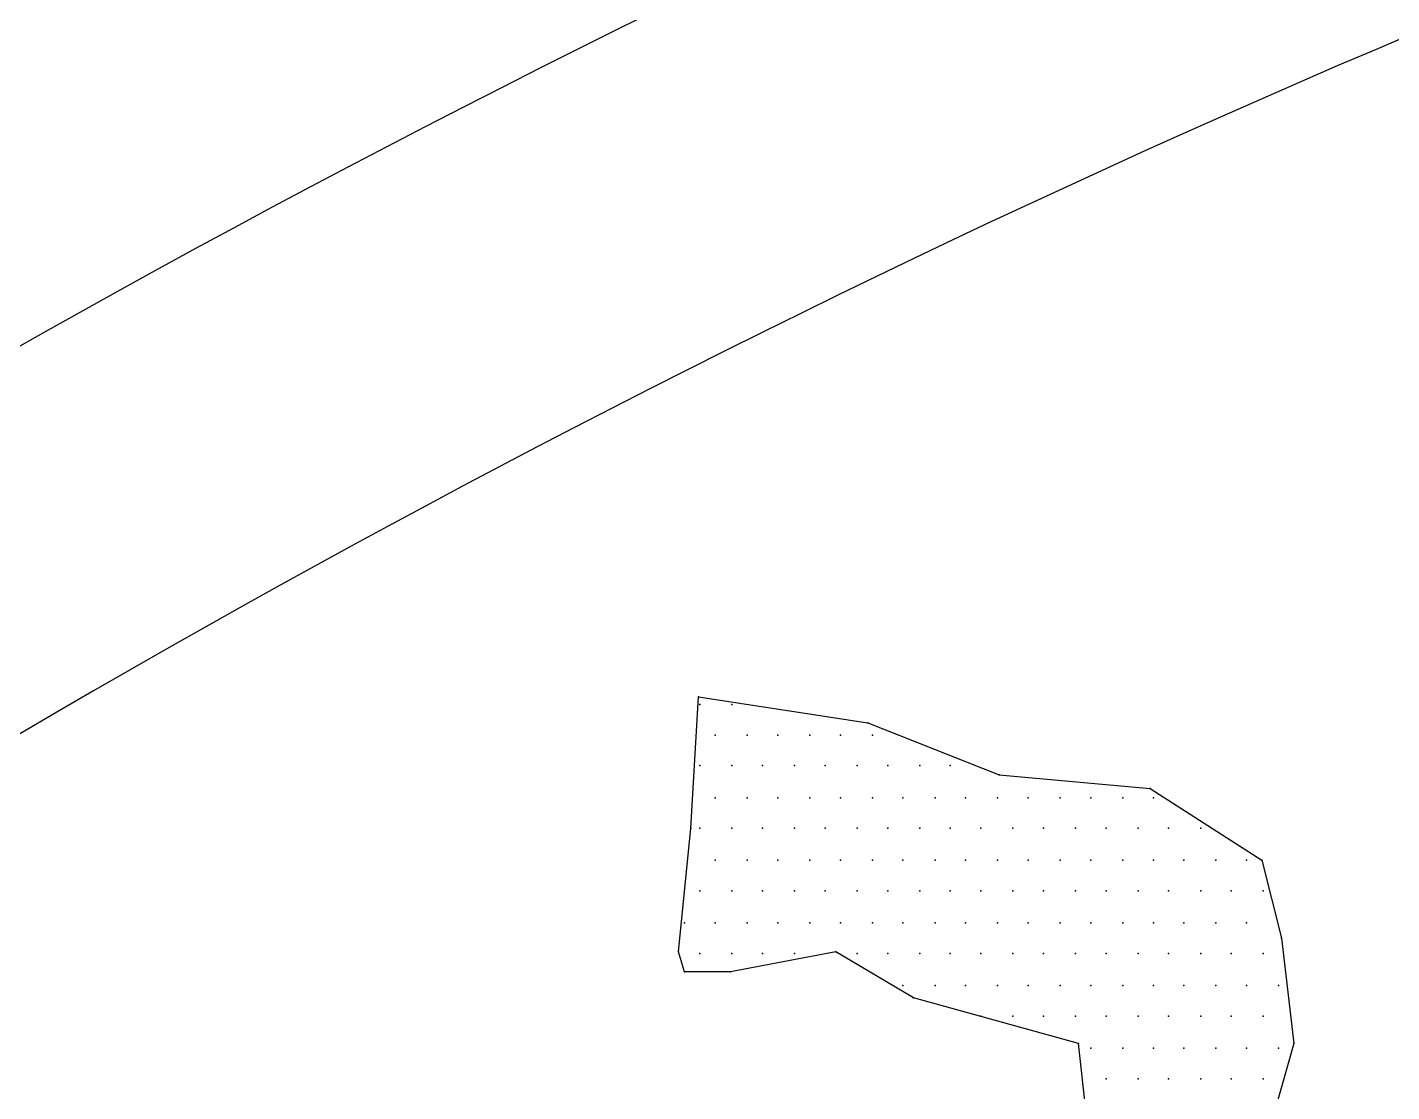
# Model space of a CAD drawing. Extents: x 204392 to 206166, y 706239 to 707835.
# Drawn here: x 204700.92 to 204710.35, y 707759.81 to 707767.17 of the extents above; entities that cross this region are included whole.
import ezdxf

# ---------------------------------------------------------------- set-up
doc = ezdxf.new("R2010")
doc.units = 0
doc.header["$LTSCALE"] = 7
doc.header["$MEASUREMENT"] = 0
doc.layers.add('FNCP001', color=2, linetype='Continuous')
doc.layers.add('KOTERET', color=1, linetype='Continuous')

# ---------------------------------------------------------------- blocks, each defined once
blk = doc.blocks.new('elips')
at = {"layer": 'KOTERET', "color": 1, "linetype": 'Continuous'}
for points in [[(183499.1831, 676929.4187, 0.06433), (183486.4417, 676932.9339, 0.055067), (183475.12, 676933.2717, 0.081051), (183461.7451, 676930.5218, 0.05642), (183453.2737, 676926.1409, 0.170965), (183446.7604, 676918.5457, 0.076819), (183445.7682, 676914.0539, 0.118306), (183447.3569, 676907.2082, 0.129737), (183452.4345, 676901.4391, 0.070189), (183462.3732, 676896.2032, 0.047922), (183469.826, 676894.3083, 0.049022), (183480.4932, 676893.543, 0.072792), (183496.0954, 676896.2454, 0.1248), (183506.3456, 676901.8508, 0.103709), (183511.9774, 676909.8156, 0.036886), (183512.3891, 676911.5627, 0.106536), (183512.1041, 676916.6878, 0.106243), (183507.037, 676924.4255, 0.106919), (183499.1831, 676929.4187)], [(183470.016, 676895.4537, 0.049045), (183480.4615, 676894.7042, 0.072972), (183495.7682, 676897.3644, 0.125195), (183505.5539, 676902.7006, 0.103069), (183510.8901, 676910.222, 0.035565), (183511.2437, 676911.7474, 0.105225), (183511.0009, 676916.3288, 0.105504), (183506.2242, 676923.6021, 0.107235), (183498.7609, 676928.3419, 0.064474), (183486.278, 676931.7833, 0.055181), (183475.1886, 676932.1158, 0.081162), (183462.1621, 676929.4398, 0.05669), (183453.886, 676925.1539, 0.171614), (183447.8425, 676918.1287, 0.076301), (183446.9293, 676914.0117, 0.117637), (183448.3967, 676907.7307, 0.130118), (183453.0995, 676902.3945, 0.070334), (183462.7691, 676897.2958, 0.047983), (183470.016, 676895.4537)]]:
    blk.add_lwpolyline(points, format="xyb", dxfattribs=at)
at = {"layer": 'KOTERET', "color": 2, "linetype": 'Continuous'}
for points in [[(183458.3038, 676926.1462), (183458.3302, 676926.6001)], [(183458.3302, 676926.6001), (183458.916, 676926.5104)], [(183458.3355, 676926.5737), (183458.3355, 676926.5737)], [(183458.4463, 676926.5737), (183458.4463, 676926.5737)], [(183458.916, 676926.5104), (183459.37, 676926.331)], [(183458.3882, 676926.4682), (183458.3882, 676926.4682)], [(183458.4991, 676926.4682), (183458.4991, 676926.4682)], [(183458.6046, 676926.4682), (183458.6046, 676926.4682)], [(183458.7155, 676926.4682), (183458.7155, 676926.4682)], [(183458.821, 676926.4682), (183458.821, 676926.4682)], [(183458.9319, 676926.4682), (183458.9319, 676926.4682)], [(183458.3355, 676926.3626), (183458.3355, 676926.3626)], [(183458.4463, 676926.3626), (183458.4463, 676926.3626)], [(183458.5519, 676926.3626), (183458.5519, 676926.3626)], [(183458.6627, 676926.3626), (183458.6627, 676926.3626)], [(183458.7683, 676926.3626), (183458.7683, 676926.3626)], [(183458.8791, 676926.3626), (183458.8791, 676926.3626)], [(183458.9847, 676926.3626), (183458.9847, 676926.3626)], [(183459.0955, 676926.3626), (183459.0955, 676926.3626)], [(183459.2011, 676926.3626), (183459.2011, 676926.3626)], [(183459.37, 676926.331), (183459.8925, 676926.2834)], [(183459.8925, 676926.2834), (183460.2778, 676926.0354)], [(183458.3882, 676926.2518), (183458.3882, 676926.2518)], [(183458.4991, 676926.2518), (183458.4991, 676926.2518)], [(183458.6046, 676926.2518), (183458.6046, 676926.2518)], [(183458.7155, 676926.2518), (183458.7155, 676926.2518)], [(183458.821, 676926.2518), (183458.821, 676926.2518)], [(183458.9319, 676926.2518), (183458.9319, 676926.2518)], [(183459.0374, 676926.2518), (183459.0374, 676926.2518)], [(183459.1483, 676926.2518), (183459.1483, 676926.2518)], [(183459.2539, 676926.2518), (183459.2539, 676926.2518)], [(183459.3647, 676926.2518), (183459.3647, 676926.2518)], [(183459.4703, 676926.2518), (183459.4703, 676926.2518)], [(183459.5811, 676926.2518), (183459.5811, 676926.2518)], [(183459.6867, 676926.2518), (183459.6867, 676926.2518)], [(183459.7975, 676926.2518), (183459.7975, 676926.2518)], [(183459.9031, 676926.2518), (183459.9031, 676926.2518)], [(183458.2616, 676925.7187), (183458.3038, 676926.1462)], [(183458.3355, 676926.1462), (183458.3355, 676926.1462)], [(183458.4463, 676926.1462), (183458.4463, 676926.1462)], [(183458.5519, 676926.1462), (183458.5519, 676926.1462)], [(183458.6627, 676926.1462), (183458.6627, 676926.1462)], [(183458.7683, 676926.1462), (183458.7683, 676926.1462)], [(183458.8791, 676926.1462), (183458.8791, 676926.1462)], [(183458.9847, 676926.1462), (183458.9847, 676926.1462)], [(183459.0955, 676926.1462), (183459.0955, 676926.1462)], [(183459.2011, 676926.1462), (183459.2011, 676926.1462)], [(183459.3066, 676926.1462), (183459.3066, 676926.1462)], [(183459.4175, 676926.1462), (183459.4175, 676926.1462)], [(183459.523, 676926.1462), (183459.523, 676926.1462)], [(183459.6339, 676926.1462), (183459.6339, 676926.1462)], [(183459.7394, 676926.1462), (183459.7394, 676926.1462)], [(183459.8503, 676926.1462), (183459.8503, 676926.1462)], [(183459.9558, 676926.1462), (183459.9558, 676926.1462)], [(183460.0667, 676926.1462), (183460.0667, 676926.1462)], [(183458.3882, 676926.0354), (183458.3882, 676926.0354)], [(183458.4991, 676926.0354), (183458.4991, 676926.0354)], [(183458.6046, 676926.0354), (183458.6046, 676926.0354)], [(183458.7155, 676926.0354), (183458.7155, 676926.0354)], [(183458.821, 676926.0354), (183458.821, 676926.0354)], [(183458.9319, 676926.0354), (183458.9319, 676926.0354)], [(183459.0374, 676926.0354), (183459.0374, 676926.0354)], [(183459.1483, 676926.0354), (183459.1483, 676926.0354)], [(183459.2539, 676926.0354), (183459.2539, 676926.0354)], [(183459.3647, 676926.0354), (183459.3647, 676926.0354)], [(183459.4703, 676926.0354), (183459.4703, 676926.0354)], [(183459.5811, 676926.0354), (183459.5811, 676926.0354)], [(183459.6867, 676926.0354), (183459.6867, 676926.0354)], [(183459.7975, 676926.0354), (183459.7975, 676926.0354)], [(183459.9031, 676926.0354), (183459.9031, 676926.0354)], [(183460.0086, 676926.0354), (183460.0086, 676926.0354)], [(183460.1195, 676926.0354), (183460.1195, 676926.0354)], [(183460.225, 676926.0354), (183460.225, 676926.0354)], [(183460.2778, 676926.0354), (183460.3464, 676925.7662)], [(183458.3355, 676925.9298), (183458.3355, 676925.9298)], [(183458.4463, 676925.9298), (183458.4463, 676925.9298)], [(183458.5519, 676925.9298), (183458.5519, 676925.9298)], [(183458.6627, 676925.9298), (183458.6627, 676925.9298)], [(183458.7683, 676925.9298), (183458.7683, 676925.9298)], [(183458.8791, 676925.9298), (183458.8791, 676925.9298)], [(183458.9847, 676925.9298), (183458.9847, 676925.9298)], [(183459.0955, 676925.9298), (183459.0955, 676925.9298)], [(183459.2011, 676925.9298), (183459.2011, 676925.9298)], [(183459.3066, 676925.9298), (183459.3066, 676925.9298)], [(183459.4175, 676925.9298), (183459.4175, 676925.9298)], [(183459.523, 676925.9298), (183459.523, 676925.9298)], [(183459.6339, 676925.9298), (183459.6339, 676925.9298)], [(183459.7394, 676925.9298), (183459.7394, 676925.9298)], [(183459.8503, 676925.9298), (183459.8503, 676925.9298)], [(183459.9558, 676925.9298), (183459.9558, 676925.9298)], [(183460.0667, 676925.9298), (183460.0667, 676925.9298)], [(183460.1723, 676925.9298), (183460.1723, 676925.9298)], [(183460.2831, 676925.9298), (183460.2831, 676925.9298)], [(183458.2827, 676925.819), (183458.2827, 676925.819)], [(183458.3882, 676925.819), (183458.3882, 676925.819)], [(183458.4991, 676925.819), (183458.4991, 676925.819)], [(183458.6046, 676925.819), (183458.6046, 676925.819)], [(183458.7155, 676925.819), (183458.7155, 676925.819)], [(183458.821, 676925.819), (183458.821, 676925.819)], [(183458.9319, 676925.819), (183458.9319, 676925.819)], [(183459.0374, 676925.819), (183459.0374, 676925.819)], [(183459.1483, 676925.819), (183459.1483, 676925.819)], [(183459.2539, 676925.819), (183459.2539, 676925.819)], [(183459.3647, 676925.819), (183459.3647, 676925.819)], [(183459.4703, 676925.819), (183459.4703, 676925.819)], [(183459.5811, 676925.819), (183459.5811, 676925.819)], [(183459.6867, 676925.819), (183459.6867, 676925.819)], [(183459.7975, 676925.819), (183459.7975, 676925.819)], [(183459.9031, 676925.819), (183459.9031, 676925.819)], [(183460.0086, 676925.819), (183460.0086, 676925.819)], [(183460.1195, 676925.819), (183460.1195, 676925.819)], [(183460.225, 676925.819), (183460.225, 676925.819)], [(183460.3464, 676925.7662), (183460.3887, 676925.402)], [(183458.2827, 676925.6501), (183458.2616, 676925.7187)], [(183458.8052, 676925.7187), (183458.441, 676925.6501)], [(183459.0744, 676925.5603), (183458.8052, 676925.7187)], [(183458.3355, 676925.7134), (183458.3355, 676925.7134)], [(183458.4463, 676925.7134), (183458.4463, 676925.7134)], [(183458.5519, 676925.7134), (183458.5519, 676925.7134)], [(183458.6627, 676925.7134), (183458.6627, 676925.7134)], [(183458.8791, 676925.7134), (183458.8791, 676925.7134)], [(183458.9847, 676925.7134), (183458.9847, 676925.7134)], [(183459.0955, 676925.7134), (183459.0955, 676925.7134)], [(183459.2011, 676925.7134), (183459.2011, 676925.7134)], [(183459.3066, 676925.7134), (183459.3066, 676925.7134)], [(183459.4175, 676925.7134), (183459.4175, 676925.7134)], [(183459.523, 676925.7134), (183459.523, 676925.7134)], [(183459.6339, 676925.7134), (183459.6339, 676925.7134)], [(183459.7394, 676925.7134), (183459.7394, 676925.7134)], [(183459.8503, 676925.7134), (183459.8503, 676925.7134)], [(183459.9558, 676925.7134), (183459.9558, 676925.7134)], [(183460.0667, 676925.7134), (183460.0667, 676925.7134)], [(183460.1723, 676925.7134), (183460.1723, 676925.7134)], [(183460.2831, 676925.7134), (183460.2831, 676925.7134)], [(183458.441, 676925.6501), (183458.2827, 676925.6501)], [(183459.0374, 676925.6026), (183459.0374, 676925.6026)], [(183459.1483, 676925.6026), (183459.1483, 676925.6026)], [(183459.2539, 676925.6026), (183459.2539, 676925.6026)], [(183459.3647, 676925.6026), (183459.3647, 676925.6026)], [(183459.4703, 676925.6026), (183459.4703, 676925.6026)], [(183459.5811, 676925.6026), (183459.5811, 676925.6026)], [(183459.6867, 676925.6026), (183459.6867, 676925.6026)], [(183459.7975, 676925.6026), (183459.7975, 676925.6026)], [(183459.9031, 676925.6026), (183459.9031, 676925.6026)], [(183460.0086, 676925.6026), (183460.0086, 676925.6026)], [(183460.1195, 676925.6026), (183460.1195, 676925.6026)], [(183460.225, 676925.6026), (183460.225, 676925.6026)], [(183460.3359, 676925.6026), (183460.3359, 676925.6026)], [(183459.6444, 676925.402), (183459.0744, 676925.5603)], [(183459.3066, 676925.497), (183459.3066, 676925.497)], [(183459.4175, 676925.497), (183459.4175, 676925.497)], [(183459.523, 676925.497), (183459.523, 676925.497)], [(183459.6339, 676925.497), (183459.6339, 676925.497)], [(183459.7394, 676925.497), (183459.7394, 676925.497)], [(183459.8503, 676925.497), (183459.8503, 676925.497)], [(183459.9558, 676925.497), (183459.9558, 676925.497)], [(183460.0667, 676925.497), (183460.0667, 676925.497)], [(183460.1723, 676925.497), (183460.1723, 676925.497)], [(183460.2831, 676925.497), (183460.2831, 676925.497)], [(183459.7764, 676924.2039), (183459.6444, 676925.402)], [(183459.6867, 676925.3862), (183459.6867, 676925.3862)], [(183459.7975, 676925.3862), (183459.7975, 676925.3862)], [(183459.9031, 676925.3862), (183459.9031, 676925.3862)], [(183460.0086, 676925.3862), (183460.0086, 676925.3862)], [(183460.1195, 676925.3862), (183460.1195, 676925.3862)], [(183460.225, 676925.3862), (183460.225, 676925.3862)], [(183460.3887, 676925.402), (183460.2989, 676925.0853)], [(183460.3359, 676925.3862), (183460.3359, 676925.3862)], [(183459.7394, 676925.2806), (183459.7394, 676925.2806)], [(183459.8503, 676925.2806), (183459.8503, 676925.2806)], [(183459.9558, 676925.2806), (183459.9558, 676925.2806)], [(183460.0667, 676925.2806), (183460.0667, 676925.2806)], [(183460.1723, 676925.2806), (183460.1723, 676925.2806)], [(183460.2831, 676925.2806), (183460.2831, 676925.2806)]]:
    blk.add_lwpolyline(points, dxfattribs=at)
at = {"layer": 'KOTERET', "color": 1}
for p in [(183458.3302, 676926.6001), (183458.3302, 676926.6001), (183458.3355, 676926.5737), (183458.3355, 676926.5737), (183458.4463, 676926.5737), (183458.4463, 676926.5737), (183458.916, 676926.5104), (183458.916, 676926.5104), (183458.3882, 676926.4682), (183458.3882, 676926.4682), (183458.4991, 676926.4682), (183458.4991, 676926.4682), (183458.6046, 676926.4682), (183458.6046, 676926.4682), (183458.7155, 676926.4682), (183458.7155, 676926.4682), (183458.821, 676926.4682), (183458.821, 676926.4682), (183458.9319, 676926.4682), (183458.9319, 676926.4682), (183458.3355, 676926.3626), (183458.3355, 676926.3626), (183458.4463, 676926.3626), (183458.4463, 676926.3626), (183458.5519, 676926.3626), (183458.5519, 676926.3626), (183458.6627, 676926.3626), (183458.6627, 676926.3626), (183458.7683, 676926.3626), (183458.7683, 676926.3626), (183458.8791, 676926.3626), (183458.8791, 676926.3626), (183458.9847, 676926.3626), (183458.9847, 676926.3626), (183459.0955, 676926.3626), (183459.0955, 676926.3626), (183459.2011, 676926.3626), (183459.2011, 676926.3626), (183459.37, 676926.331), (183459.37, 676926.331), (183459.8925, 676926.2834), (183459.8925, 676926.2834), (183458.3882, 676926.2518), (183458.3882, 676926.2518), (183458.4991, 676926.2518), (183458.4991, 676926.2518), (183458.6046, 676926.2518), (183458.6046, 676926.2518), (183458.7155, 676926.2518), (183458.7155, 676926.2518), (183458.821, 676926.2518), (183458.821, 676926.2518), (183458.9319, 676926.2518), (183458.9319, 676926.2518), (183459.0374, 676926.2518), (183459.0374, 676926.2518), (183459.1483, 676926.2518), (183459.1483, 676926.2518), (183459.2539, 676926.2518), (183459.2539, 676926.2518), (183459.3647, 676926.2518), (183459.3647, 676926.2518), (183459.4703, 676926.2518), (183459.4703, 676926.2518), (183459.5811, 676926.2518), (183459.5811, 676926.2518), (183459.6867, 676926.2518), (183459.6867, 676926.2518), (183459.7975, 676926.2518), (183459.7975, 676926.2518), (183459.9031, 676926.2518), (183459.9031, 676926.2518), (183458.3038, 676926.1462), (183458.3038, 676926.1462), (183458.3355, 676926.1462), (183458.3355, 676926.1462), (183458.4463, 676926.1462), (183458.4463, 676926.1462), (183458.5519, 676926.1462), (183458.5519, 676926.1462), (183458.6627, 676926.1462), (183458.6627, 676926.1462), (183458.7683, 676926.1462), (183458.7683, 676926.1462), (183458.8791, 676926.1462), (183458.8791, 676926.1462), (183458.9847, 676926.1462), (183458.9847, 676926.1462), (183459.0955, 676926.1462), (183459.0955, 676926.1462), (183459.2011, 676926.1462), (183459.2011, 676926.1462), (183459.3066, 676926.1462), (183459.3066, 676926.1462), (183459.4175, 676926.1462), (183459.4175, 676926.1462), (183459.523, 676926.1462), (183459.523, 676926.1462), (183459.6339, 676926.1462), (183459.6339, 676926.1462), (183459.7394, 676926.1462), (183459.7394, 676926.1462), (183459.8503, 676926.1462), (183459.8503, 676926.1462), (183459.9558, 676926.1462), (183459.9558, 676926.1462), (183460.0667, 676926.1462), (183460.0667, 676926.1462), (183458.3882, 676926.0354), (183458.3882, 676926.0354), (183458.4991, 676926.0354), (183458.4991, 676926.0354), (183458.6046, 676926.0354), (183458.6046, 676926.0354), (183458.7155, 676926.0354), (183458.7155, 676926.0354), (183458.821, 676926.0354), (183458.821, 676926.0354), (183458.9319, 676926.0354), (183458.9319, 676926.0354), (183459.0374, 676926.0354), (183459.0374, 676926.0354), (183459.1483, 676926.0354), (183459.1483, 676926.0354), (183459.2539, 676926.0354), (183459.2539, 676926.0354), (183459.3647, 676926.0354), (183459.3647, 676926.0354), (183459.4703, 676926.0354), (183459.4703, 676926.0354), (183459.5811, 676926.0354), (183459.5811, 676926.0354), (183459.6867, 676926.0354), (183459.6867, 676926.0354), (183459.7975, 676926.0354), (183459.7975, 676926.0354), (183459.9031, 676926.0354), (183459.9031, 676926.0354), (183460.0086, 676926.0354), (183460.0086, 676926.0354), (183460.1195, 676926.0354), (183460.1195, 676926.0354), (183460.225, 676926.0354), (183460.225, 676926.0354), (183460.2778, 676926.0354), (183460.2778, 676926.0354), (183458.3355, 676925.9298), (183458.3355, 676925.9298), (183458.4463, 676925.9298), (183458.4463, 676925.9298), (183458.5519, 676925.9298), (183458.5519, 676925.9298), (183458.6627, 676925.9298), (183458.6627, 676925.9298), (183458.7683, 676925.9298), (183458.7683, 676925.9298), (183458.8791, 676925.9298), (183458.8791, 676925.9298), (183458.9847, 676925.9298), (183458.9847, 676925.9298), (183459.0955, 676925.9298), (183459.0955, 676925.9298), (183459.2011, 676925.9298), (183459.2011, 676925.9298), (183459.3066, 676925.9298), (183459.3066, 676925.9298), (183459.4175, 676925.9298), (183459.4175, 676925.9298), (183459.523, 676925.9298), (183459.523, 676925.9298), (183459.6339, 676925.9298), (183459.6339, 676925.9298), (183459.7394, 676925.9298), (183459.7394, 676925.9298), (183459.8503, 676925.9298), (183459.8503, 676925.9298), (183459.9558, 676925.9298), (183459.9558, 676925.9298), (183460.0667, 676925.9298), (183460.0667, 676925.9298), (183460.1723, 676925.9298), (183460.1723, 676925.9298), (183460.2831, 676925.9298), (183460.2831, 676925.9298), (183458.2827, 676925.819), (183458.2827, 676925.819), (183458.3882, 676925.819), (183458.3882, 676925.819), (183458.4991, 676925.819), (183458.4991, 676925.819), (183458.6046, 676925.819), (183458.6046, 676925.819), (183458.7155, 676925.819), (183458.7155, 676925.819), (183458.821, 676925.819), (183458.821, 676925.819), (183458.9319, 676925.819), (183458.9319, 676925.819), (183459.0374, 676925.819), (183459.0374, 676925.819), (183459.1483, 676925.819), (183459.1483, 676925.819), (183459.2539, 676925.819), (183459.2539, 676925.819), (183459.3647, 676925.819), (183459.3647, 676925.819), (183459.4703, 676925.819), (183459.4703, 676925.819), (183459.5811, 676925.819), (183459.5811, 676925.819), (183459.6867, 676925.819), (183459.6867, 676925.819), (183459.7975, 676925.819), (183459.7975, 676925.819), (183459.9031, 676925.819), (183459.9031, 676925.819), (183460.0086, 676925.819), (183460.0086, 676925.819), (183460.1195, 676925.819), (183460.1195, 676925.819), (183460.225, 676925.819), (183460.225, 676925.819), (183460.3464, 676925.7662), (183460.3464, 676925.7662), (183458.2616, 676925.7187), (183458.2616, 676925.7187), (183458.8052, 676925.7187), (183458.8052, 676925.7187), (183458.3355, 676925.7134), (183458.3355, 676925.7134), (183458.4463, 676925.7134), (183458.4463, 676925.7134), (183458.5519, 676925.7134), (183458.5519, 676925.7134), (183458.6627, 676925.7134), (183458.6627, 676925.7134), (183458.8791, 676925.7134), (183458.8791, 676925.7134), (183458.9847, 676925.7134), (183458.9847, 676925.7134), (183459.0955, 676925.7134), (183459.0955, 676925.7134), (183459.2011, 676925.7134), (183459.2011, 676925.7134), (183459.3066, 676925.7134), (183459.3066, 676925.7134), (183459.4175, 676925.7134), (183459.4175, 676925.7134), (183459.523, 676925.7134), (183459.523, 676925.7134), (183459.6339, 676925.7134), (183459.6339, 676925.7134), (183459.7394, 676925.7134), (183459.7394, 676925.7134), (183459.8503, 676925.7134), (183459.8503, 676925.7134), (183459.9558, 676925.7134), (183459.9558, 676925.7134), (183460.0667, 676925.7134), (183460.0667, 676925.7134), (183460.1723, 676925.7134), (183460.1723, 676925.7134), (183460.2831, 676925.7134), (183460.2831, 676925.7134), (183458.2827, 676925.6501), (183458.2827, 676925.6501), (183458.441, 676925.6501), (183458.441, 676925.6501), (183459.0374, 676925.6026), (183459.0374, 676925.6026), (183459.1483, 676925.6026), (183459.1483, 676925.6026), (183459.2539, 676925.6026), (183459.2539, 676925.6026), (183459.3647, 676925.6026), (183459.3647, 676925.6026), (183459.4703, 676925.6026), (183459.4703, 676925.6026), (183459.5811, 676925.6026), (183459.5811, 676925.6026), (183459.6867, 676925.6026), (183459.6867, 676925.6026), (183459.7975, 676925.6026), (183459.7975, 676925.6026), (183459.9031, 676925.6026), (183459.9031, 676925.6026), (183460.0086, 676925.6026), (183460.0086, 676925.6026), (183460.1195, 676925.6026), (183460.1195, 676925.6026), (183460.225, 676925.6026), (183460.225, 676925.6026), (183460.3359, 676925.6026), (183460.3359, 676925.6026), (183459.0744, 676925.5603), (183459.0744, 676925.5603), (183459.3066, 676925.497), (183459.3066, 676925.497), (183459.4175, 676925.497), (183459.4175, 676925.497), (183459.523, 676925.497), (183459.523, 676925.497), (183459.6339, 676925.497), (183459.6339, 676925.497), (183459.7394, 676925.497), (183459.7394, 676925.497), (183459.8503, 676925.497), (183459.8503, 676925.497), (183459.9558, 676925.497), (183459.9558, 676925.497), (183460.0667, 676925.497), (183460.0667, 676925.497), (183460.1723, 676925.497), (183460.1723, 676925.497), (183460.2831, 676925.497), (183460.2831, 676925.497), (183459.6444, 676925.402), (183459.6444, 676925.402), (183459.6867, 676925.3862), (183459.6867, 676925.3862), (183459.7975, 676925.3862), (183459.7975, 676925.3862), (183459.9031, 676925.3862), (183459.9031, 676925.3862), (183460.0086, 676925.3862), (183460.0086, 676925.3862), (183460.1195, 676925.3862), (183460.1195, 676925.3862), (183460.225, 676925.3862), (183460.225, 676925.3862), (183460.3359, 676925.3862), (183460.3359, 676925.3862), (183460.3887, 676925.402), (183460.3887, 676925.402), (183459.7394, 676925.2806), (183459.7394, 676925.2806), (183459.8503, 676925.2806), (183459.8503, 676925.2806), (183459.9558, 676925.2806), (183459.9558, 676925.2806), (183460.0667, 676925.2806), (183460.0667, 676925.2806), (183460.1723, 676925.2806), (183460.1723, 676925.2806), (183460.2831, 676925.2806), (183460.2831, 676925.2806)]:
    blk.add_point(p, dxfattribs=at)

msp = doc.modelspace()

# ---------------------------------------------------------------- block references
at = {"layer": 'FNCP001', "xscale": 2, "yscale": 2, "zscale": 2}
msp.add_blockref('elips', (-162211.0999, -646090.6624), dxfattribs=at)

doc.saveas('drawing.dxf')
